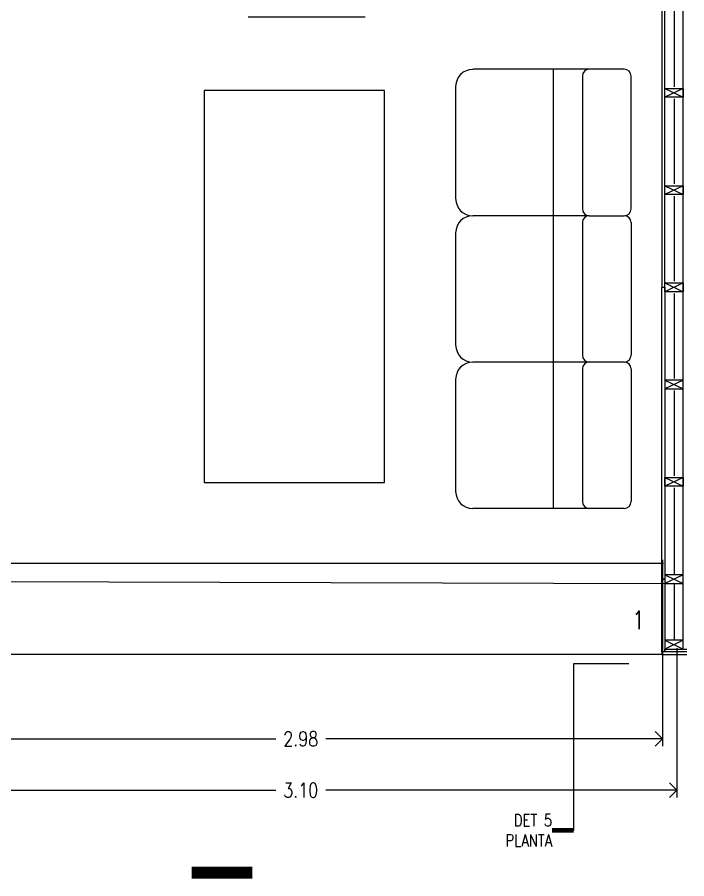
# Model space of a CAD drawing. Header units: inches. Extents: x 11 to 31.6, y 7.4 to 16.5.
# Drawn here: x 28.846 to 31.602, y 7.383 to 10.927 of the extents above; entities that cross this region are included whole.
import ezdxf

# ---------------------------------------------------------------- set-up
doc = ezdxf.new("R2010")
doc.units = ezdxf.units.IN
doc.header["$MEASUREMENT"] = 0
doc.layers.get('DEFPOINTS').update_dxf_attribs({"color": 210})
for name, color, linetype, lineweight in [('A-ANNO-DIMS', 3, 'Continuous', 18), ('A-ANNO-SYMB', 3, 'Continuous', 18), ('A-ANNO-TEXT', 3, 'Continuous', 18), ('A-DETL-MCUT', 4, 'Continuous', 25), ('A-ELEV-IDEN', 3, 'Continuous', 18), ('A-ELEV-MBE2', 4, 'Continuous', 25), ('A-WALL-PATT', 8, 'Continuous', 18), ('A-WALL-STUD', 3, 'Continuous', 18)]:
    doc.layers.add(name, color=color, linetype=linetype, lineweight=lineweight)
doc.layers.add('ARREDI_interni - furniture', color=252, linetype='Continuous')
doc.styles.add('E-ROMANS', font='romans.shx', dxfattribs={"width": 0.8})
doc.dimstyles.new('E-0050_ARW_12', dxfattribs={"dimscale": 0.001, "dimtxt": 60, "dimasz": 60, "dimexe": 30, "dimexo": 20, "dimgap": 30, "dimtad": 0, "dimzin": 0, "dimdsep": 46, "dimtxsty": 'E-ROMANS', "dimblk": 'OPEN90', "dimcen": 30, "dimclrd": 256, "dimclre": 256, "dimclrt": 256, "dimadec": 0, "dimazin": 0, "dimtfac": 1, "dimtmove": 1, "dimatfit": 3, "dimldrblk": 'OPEN90', "dimfxl": 1, "dimtfill": 1, "dimtolj": 1, "dimtzin": 0, "dimlwd": -1, "dimarcsym": 0})

# ---------------------------------------------------------------- blocks, each defined once
blk = doc.blocks.new('_Open90')
at = {"color": 0, "linetype": 'ByBlock', "lineweight": -2}
for p, q in [((0, 0), (-1, 0)), ((-0.5, 0.5), (0, 0)), ((0, 0), (-0.5, -0.5))]:
    blk.add_line(p, q, dxfattribs=at)
blk = doc.blocks.new('*D28')
at = {"layer": 'A-ANNO-DIMS', "lineweight": -2, "transparency": 16777216}
for p, q in [((28.524, 8.6947), (28.524, 7.9282)), ((31.502, 8.6947), (31.502, 7.9282))]:
    blk.add_line(p, q, dxfattribs=at)
at = {"layer": 'A-ANNO-DIMS', "transparency": 16777216}
for p, q in [((28.584, 7.9582), (29.9099, 7.9582)), ((31.442, 7.9582), (30.1161, 7.9582))]:
    blk.add_line(p, q, dxfattribs=at)
at = {"layer": 'DEFPOINTS', "color": 0, "transparency": 16777216}
for p in [(28.524, 8.7147), (31.502, 8.7147), (31.502, 7.9582)]:
    blk.add_point(p, dxfattribs=at)
at = {"layer": 'A-ANNO-DIMS', "transparency": 16777216, "xscale": 0.06, "yscale": 0.06, "zscale": 0.06, "rotation": 180}
blk.add_blockref('_Open90', (28.524, 7.9582), dxfattribs=at)
at = {"layer": 'A-ANNO-DIMS', "transparency": 16777216, "xscale": 0.06, "yscale": 0.06, "zscale": 0.06}
blk.add_blockref('_Open90', (31.502, 7.9582), dxfattribs=at)
at = {"layer": 'A-ANNO-DIMS', "transparency": 16777216, "insert": (30.013, 7.9582), "char_height": 0.06, "attachment_point": 5, "style": 'E-ROMANS', "bg_fill": 3, "box_fill_scale": 1.25, "bg_fill_color": 256, "bg_fill_true_color": 13158600, "bg_fill_transparency": 0}
blk.add_mtext('\\A1;2.98', dxfattribs=at)
blk = doc.blocks.new('*D85')
at = {"layer": 'A-ANNO-DIMS', "lineweight": -2, "transparency": 16777216}
for p, q in [((28.4645, 8.6197), (28.4645, 7.7169)), ((31.5615, 8.3317), (31.5615, 7.7169))]:
    blk.add_line(p, q, dxfattribs=at)
at = {"layer": 'A-ANNO-DIMS', "transparency": 16777216}
for p, q in [((28.5245, 7.7469), (29.9099, 7.7469)), ((31.5015, 7.7469), (30.1161, 7.7469))]:
    blk.add_line(p, q, dxfattribs=at)
at = {"layer": 'DEFPOINTS', "color": 0, "transparency": 16777216}
for p in [(28.4645, 8.6397), (31.5615, 8.3517), (31.5615, 7.7469)]:
    blk.add_point(p, dxfattribs=at)
at = {"layer": 'A-ANNO-DIMS', "transparency": 16777216, "xscale": 0.06, "yscale": 0.06, "zscale": 0.06, "rotation": 180}
blk.add_blockref('_Open90', (28.4645, 7.7469), dxfattribs=at)
at = {"layer": 'A-ANNO-DIMS', "transparency": 16777216, "xscale": 0.06, "yscale": 0.06, "zscale": 0.06}
blk.add_blockref('_Open90', (31.5615, 7.7469), dxfattribs=at)
at = {"layer": 'A-ANNO-DIMS', "transparency": 16777216, "insert": (30.013, 7.7469), "char_height": 0.06, "attachment_point": 5, "style": 'E-ROMANS', "bg_fill": 3, "box_fill_scale": 1.25, "bg_fill_color": 256, "bg_fill_true_color": 13158600, "bg_fill_transparency": 0}
blk.add_mtext('\\A1;3.10', dxfattribs=at)

msp = doc.modelspace()

# ---------------------------------------------------------------- linework, layer by layer
at = {"layer": 'A-ANNO-SYMB'}
for points, const_width in [([(31.0476, 7.582), (31.1359, 7.582)], 0.02), ([(29.8138, 7.4078), (29.5638, 7.4078)], 0.05)]:
    msp.add_lwpolyline(points, dxfattribs=dict(at, const_width=const_width))
at = {"layer": 'A-DETL-MCUT'}
for points in [[(31.512, 9.8157), (31.512, 11.0157), (31.5, 11.0157), (31.5, 9.8157)], [(31.5, 8.6157), (31.5, 9.8157), (31.512, 9.8157), (31.512, 8.6157)], [(31.5, 8.3157), (31.5, 8.6157), (31.512, 8.6157), (31.512, 8.3157)]]:
    msp.add_lwpolyline(points, close=True, dxfattribs=at)
for points in [[(31.602, 8.3157), (31.5, 8.3157), (31.5, 8.3047), (31.602, 8.3047)], [(31.602, 8.3157), (31.512, 8.3157), (31.512, 8.3277), (31.602, 8.3277)]]:
    msp.add_lwpolyline(points, dxfattribs=at)
at = {"layer": 'A-ELEV-IDEN'}
msp.add_line((31.5, 8.3047), (25.405, 8.3047), dxfattribs=at)
at = {"layer": 'A-ELEV-MBE2'}
msp.add_line((31.587, 8.3637), (31.587, 15.7676), dxfattribs=at)
at = {"layer": 'A-WALL-PATT', "ltscale": 0.1}
for p, q in [((31.5495, 10.9907), (31.5495, 10.6407)), ((31.5495, 10.5907), (31.5495, 10.2407)), ((31.5495, 10.1907), (31.5495, 9.8407)), ((31.5495, 9.7907), (31.5495, 9.4407)), ((31.5495, 9.3907), (31.5495, 9.0407))]:
    msp.add_line(p, q, dxfattribs=at)
at = {"layer": 'A-WALL-STUD'}
for p, q in [((31.512, 10.6337), (31.587, 10.5977)), ((31.587, 10.6337), (31.512, 10.5977)), ((31.512, 10.2337), (31.587, 10.1977)), ((31.587, 10.2337), (31.512, 10.1977)), ((31.512, 9.8337), (31.587, 9.7977)), ((31.587, 9.8337), (31.512, 9.7977)), ((31.587, 9.4337), (31.512, 9.3977)), ((31.512, 9.4337), (31.587, 9.3977)), ((31.512, 9.0337), (31.587, 8.9977)), ((31.587, 9.0337), (31.512, 8.9977))]:
    msp.add_line(p, q, dxfattribs=at)
for points in [[(31.512, 10.6337), (31.587, 10.6337), (31.587, 10.5977), (31.512, 10.5977)], [(31.512, 10.2337), (31.587, 10.2337), (31.587, 10.1977), (31.512, 10.1977)], [(31.512, 9.8337), (31.587, 9.8337), (31.587, 9.7977), (31.512, 9.7977)], [(31.587, 9.4337), (31.512, 9.4337), (31.512, 9.3977), (31.587, 9.3977)], [(31.512, 9.0337), (31.587, 9.0337), (31.587, 8.9977), (31.512, 8.9977)]]:
    msp.add_lwpolyline(points, close=True, dxfattribs=at)
at = {"layer": 'A-WALL-STUD', "color": 253}
msp.add_lwpolyline([(30.3573, 10.6254), (29.6154, 10.6254), (29.6154, 9.0124), (30.3573, 9.0124)], close=True, dxfattribs=at)
at = {"layer": 'ARREDI_interni - furniture'}
for p, q in [((30.278, 10.9266), (29.7958, 10.9266)), ((31.2004, 10.7124), (30.7208, 10.7124)), ((31.3449, 10.7124), (31.2004, 10.7124)), ((31.1723, 10.6843), (31.1723, 10.1384)), ((31.373, 10.1384), (31.373, 10.6843)), ((30.6505, 10.6421), (30.6505, 10.1805)), ((31.2004, 10.1103), (30.7208, 10.1103)), ((31.2004, 10.1103), (31.3449, 10.1103)), ((31.1723, 10.0822), (31.1723, 9.5363)), ((31.373, 10.0822), (31.373, 9.5363)), ((30.6505, 10.04), (30.6505, 9.5784)), ((31.2004, 9.5082), (30.7208, 9.5082)), ((31.3449, 9.5082), (31.2004, 9.5082)), ((31.1723, 9.4801), (31.1723, 8.9342)), ((31.373, 9.4801), (31.373, 8.9342)), ((30.6505, 9.4379), (30.6505, 8.9763)), ((31.2004, 8.9061), (30.7208, 8.9061)), ((31.3449, 8.9061), (31.2004, 8.9061))]:
    msp.add_line(p, q, dxfattribs=at)
msp.add_lwpolyline([(31.0519, 10.7124), (31.0519, 8.9061)], dxfattribs=at)
for centre, radius, start, end in [((30.7208, 10.6421), 0.0702, 90, 180), ((31.2004, 10.6843), 0.0281, 90, 180), ((31.3449, 10.6843), 0.0281, 360, 90), ((30.7208, 10.1805), 0.0702, 180, 270), ((31.2004, 10.1384), 0.0281, 180, 270), ((31.3449, 10.1384), 0.0281, 270, 360), ((30.7208, 10.04), 0.0702, 90, 180), ((31.2004, 10.0822), 0.0281, 90, 180), ((31.3449, 10.0822), 0.0281, 360, 90), ((30.7208, 9.5784), 0.0702, 180, 270), ((31.2004, 9.5363), 0.0281, 180, 270), ((31.3449, 9.5363), 0.0281, 270, 360), ((30.7208, 9.4379), 0.0702, 90, 180), ((31.2004, 9.4801), 0.0281, 90, 180), ((31.3449, 9.4801), 0.0281, 360, 90), ((30.7208, 8.9763), 0.0702, 180, 270), ((31.2004, 8.9342), 0.0281, 180, 270), ((31.3449, 8.9342), 0.0281, 270, 360)]:
    msp.add_arc(centre, radius, start, end, dxfattribs=at)

# ---------------------------------------------------------------- texts
at = {"layer": 'A-ANNO-TEXT', "insert": (31.0476, 7.582), "char_height": 0.05, "attachment_point": 6, "style": 'E-ROMANS'}
msp.add_mtext('\\pi-0.15,l0.15,t0.15;DET 5\\PPLANTA', dxfattribs=at)

# ---------------------------------------------------------------- next in the draw order: dimensions: what is measured, and where the dimension line sits
at = {"layer": 'A-ANNO-DIMS'}
dim = msp.add_linear_dim(base=(31.502, 7.9582), p1=(28.524, 8.7147), p2=(31.502, 8.7147), dimstyle='E-0050_ARW_12', dxfattribs=at)
dim.commit()
dim.dimension.update_dxf_attribs({"geometry": '*D28', "text_midpoint": (30.013, 7.9582)})

# ---------------------------------------------------------------- next in the draw order: linework, layer by layer
msp.add_line((28.512, 8.6807), (31.5064, 8.6807))

# ---------------------------------------------------------------- next in the draw order: dimensions: what is measured, and where the dimension line sits
dim = msp.add_linear_dim(base=(31.5615, 7.7469), p1=(28.4645, 8.6397), p2=(31.5615, 8.3517), dimstyle='E-0050_ARW_12', dxfattribs=at)
dim.commit()
dim.dimension.update_dxf_attribs({"geometry": '*D85', "text_midpoint": (30.013, 7.7469)})

# ---------------------------------------------------------------- next in the draw order: linework, layer by layer
msp.add_line((28.524, 8.6057), (31.512, 8.5977))
at = {"layer": 'A-ANNO-SYMB'}
msp.add_lwpolyline([(31.364, 8.267), (31.1359, 8.267), (31.1359, 7.582), (31.0476, 7.582)], dxfattribs=at)
at = {"layer": 'A-WALL-PATT', "ltscale": 0.1}
for p, q in [((31.5495, 8.9907), (31.5495, 8.6337)), ((31.5495, 8.5977), (31.5495, 8.3637))]:
    msp.add_line(p, q, dxfattribs=at)
at = {"layer": 'A-WALL-STUD'}
for p, q in [((31.587, 8.6337), (31.512, 8.5977)), ((31.512, 8.6337), (31.587, 8.5977)), ((31.587, 8.3637), (31.512, 8.3277)), ((31.512, 8.3637), (31.587, 8.3277))]:
    msp.add_line(p, q, dxfattribs=at)
for points in [[(31.587, 8.6337), (31.512, 8.6337), (31.512, 8.5977), (31.587, 8.5977)], [(31.587, 8.3637), (31.512, 8.3637), (31.512, 8.3277), (31.587, 8.3277)]]:
    msp.add_lwpolyline(points, close=True, dxfattribs=at)

# ---------------------------------------------------------------- next in the draw order: texts
at = {"layer": 'A-ANNO-TEXT', "insert": (31.4031, 8.4473), "char_height": 0.075, "attachment_point": 5, "rotation": 0.0005, "style": 'E-ROMANS'}
msp.add_mtext('\\pi-0.45,l0.45,t0.45;1', dxfattribs=at)

doc.saveas('drawing.dxf')
